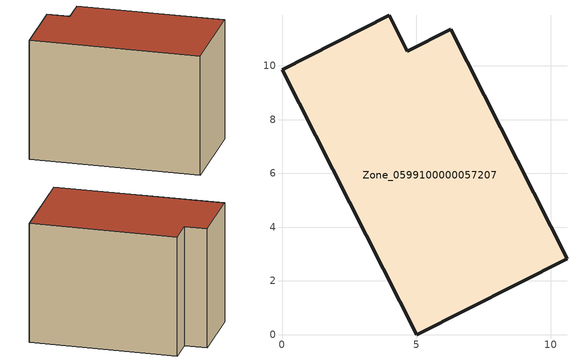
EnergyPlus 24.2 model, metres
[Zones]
Zone_0599100000057207
 floor ground (C_G): 5.01,0 0,9.86 3.99,11.88 4.67,10.54 6.27,11.36 10.6,2.83 z0
 wall outside (C_F): 5.01,0 10.6,2.83 6.27,11.36 4.67,10.54 3.99,11.88 0,9.86 5.01,0 z0:8.05
 roof outside (C_R): 0,9.86 5.01,0 10.6,2.83 6.27,11.36 4.67,10.54 3.99,11.88 z8.05
[BUILDING]
Pand.0599100000057207: North Axis=0; Terrain=City; Loads Convergence Tolerance Value=0.04; Temperature Convergence Tolerance Value=0.4; Solar Distribution=FullExterior; Maximum Number of Warmup Days=25; Minimum Number of Warmup Days=1
[Site:Location]
Rotterdam.The.Hague.AP_ZH_NLD Design_Conditions: Latitude=51.96; Longitude=4.45; Time Zone=1; Elevation=-4.5
[SITE:GROUNDTEMPERATURE:BUILDINGSURFACE]
18, 18, 18, 18, 18, 18, 18, 18, 18, 18, 18, 18
[MATERIAL] Thermal Absorptance=0.9; Solar Absorptance=0.7; Visible Absorptance=0.7
Name | Roughness | Thickness | Conductivity | Density | Specific Heat
G.TI.1946-1964 | MediumSmooth | 0.15 | 1 | 540 | 1210
F.TI.1946-1964 | Rough | 0.3 | 0.857143 | 1920 | 840
R.TI.1946-1964 | MediumRough | 0.2 | 0.277778 | 1500 | 1000
[CONSTRUCTION]
C_G: G.TI.1946-1964
C_F: F.TI.1946-1964
C_R: R.TI.1946-1964
[ZONE]
Zone_0599100000057207: Type=1; Multiplier=1; Ceiling Height=Autocalculate; Volume=Autocalculate; Floor Area=autocalculate; Part of Total Floor Area=Yes
[ZONEINFILTRATION:DESIGNFLOWRATE]
Infil_Zone_0599100000057207: Zone or ZoneList or Space or SpaceList=Zone_0599100000057207; Schedule=AlwaysOn; Design Flow Rate Calculation Method=Flow/Area; Flow Rate per Floor Area=0.003; Constant Term Coefficient=1; Temperature Term Coefficient=0; Velocity Term Coefficient=0; Velocity Squared Term Coefficient=0
[HVACTEMPLATE:ZONE:IDEALLOADSAIRSYSTEM]
Zone_0599100000057207: Maximum Heating Supply Air Temperature=50; Minimum Cooling Supply Air Temperature=13; Maximum Heating Supply Air Humidity Ratio=0.0156; Minimum Cooling Supply Air Humidity Ratio=0.0077; Heating Limit=NoLimit; Cooling Limit=NoLimit; Dehumidification Control Type=ConstantSensibleHeatRatio; Cooling Sensible Heat Ratio=0.7; Dehumidification Setpoint=60; Humidification Control Type=None; Humidification Setpoint=30; Outdoor Air Method=None; Outdoor Air Flow Rate per Person=0.00944; Outdoor Air Flow Rate per Zone Floor Area=0; Outdoor Air Flow Rate per Zone=0; Demand Controlled Ventilation Type=None; Outdoor Air Economizer Type=NoEconomizer; Heat Recovery Type=None; Sensible Heat Recovery Effectiveness=0.7; Latent Heat Recovery Effectiveness=0.65
[ZONECONTROL:THERMOSTAT]
ThermostatControl_Zone_0599100000057207: Zone or ZoneList=Zone_0599100000057207; Control Type Schedule=DualSetpointControlType; Control 1=Thermostat_Zone_0599100000057207; Temperature Difference Between Cutout And Setpoint=0
[THERMOSTATSETPOINT:DUALSETPOINT]
Thermostat_Zone_0599100000057207: Heating Setpoint Temperature Schedule=HeatingSetpoint_Zone_0599100000057207; Cooling Setpoint Temperature Schedule=CoolingSetpoint_Zone_0599100000057207
[SCHEDULE:COMPACT]
HeatingSetpoint_Zone_0599100000057207: Through: 12/31, For: AllDays, Until: 24:00, 21
CoolingSetpoint_Zone_0599100000057207: Through: 12/31, For: AllDays, Until: 24:00, 24
DualSetpointControlType: Through: 12/31, For: AllDays, Until: 24:00, 4
AlwaysOn: Through: 12/31, For: AllDays, Until: 24:00, 1
